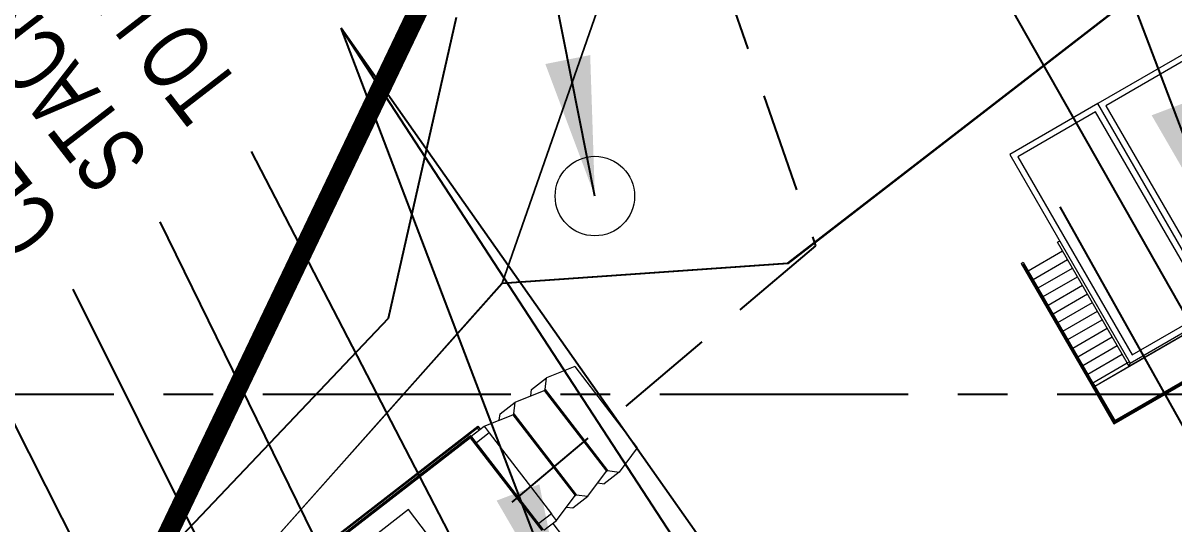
# Model space of a CAD drawing. Extents: x 380524 to 381571, y 430951 to 432014.
# Drawn here: x 380867.81 to 380896.78, y 431396.74 to 431409.33 of the extents above; entities that cross this region are included whole.
import ezdxf

# ---------------------------------------------------------------- set-up
doc = ezdxf.new("R2010")
doc.units = 0
doc.header["$LTSCALE"] = 5
doc.header["$MEASUREMENT"] = 0
doc.linetypes.add('CENTER', pattern=[2, 1.25, -0.25, 0.25, -0.25])
doc.linetypes.add('DASHED', pattern=[0.75, 0.5, -0.25])
doc.layers.get('0').update_dxf_attribs({"linetype": 'CONTINUOUS'})
doc.layers.add('ETGAS BURNLEY BOUNDARY', color=1, linetype='CONTINUOUS', lineweight=50)
for name, color, linetype in [('G8010030', 8, 'CONTINUOUS'), ('G8010032', 8, 'DASHED'), ('G8010572', 8, 'CENTER'), ('PALIGLINIJA', 7, 'CONTINUOUS'), ('permit boundary', 80, 'CONTINUOUS')]:
    doc.layers.add(name, color=color, linetype=linetype)
doc.styles.add('SLDTEXTSTYLE5', font='TXT', dxfattribs={"width": 0.7})
doc.styles.get("Standard").update_dxf_attribs({"font": 'SIMPLEX.SHX'})
doc.dimstyles.new('SLDDIMSTYLE2', dxfattribs={"dimtxt": 0, "dimasz": 3.5, "dimexe": 0, "dimexo": 0.0625, "dimgap": 0, "dimtad": 0, "dimtih": 1, "dimtoh": 1, "dimdec": 0, "dimrnd": 1e-09, "dimzin": 0, "dimdsep": 46, "dimtxsty": 'Standard', "dimsah": 1, "dimcen": 0.09, "dimadec": 0, "dimazin": 0, "dimtfac": 3.5, "dimtdec": 0, "dimtofl": 0, "dimtmove": 0, "dimatfit": 3, "dimfxl": 1, "dimfrac": 2, "dimtolj": 1, "dimtzin": 0, "dimarcsym": 0})
doc.dimstyles.new('SLDDIMSTYLE3', dxfattribs={"dimtxt": 0, "dimasz": 1.5, "dimexe": 0, "dimexo": 0.0625, "dimgap": 0, "dimtad": 0, "dimtih": 1, "dimtoh": 1, "dimdec": 0, "dimrnd": 1e-09, "dimzin": 0, "dimdsep": 46, "dimtxsty": 'Standard', "dimblk1": 'DOT', "dimblk2": 'DOT', "dimsah": 1, "dimcen": 0.09, "dimadec": 0, "dimazin": 0, "dimtfac": 1.5, "dimtdec": 0, "dimtofl": 0, "dimtmove": 0, "dimatfit": 3, "dimldrblk": 'DOT', "dimfxl": 1, "dimfrac": 2, "dimtolj": 1, "dimtzin": 0, "dimarcsym": 0})

# ---------------------------------------------------------------- blocks, each defined once
blk = doc.blocks.new('_DOT')
at = {"color": 0, "linetype": 'ByBlock', "lineweight": -2}
blk.add_line((-0.5, 0), (-1, 0), dxfattribs=at)
at = {"color": 0, "linetype": 'ByBlock', "const_width": 0.5}
blk.add_lwpolyline([(-0.25, 0, 1), (0.25, 0, 1)], format="xyb", close=True, dxfattribs=at)
blk = doc.blocks.new('SW_NOTE_7')
at = {"layer": 'PALIGLINIJA', "color": 0, "insert": (2.879, 1.805), "char_height": 3.4396, "attachment_point": 1, "style": 'SLDTEXTSTYLE5'}
blk.add_mtext('CEMS KIOSK', dxfattribs=at)
blk = doc.blocks.new('SW_NOTE_8')
at = {"layer": 'PALIGLINIJA', "color": 0, "insert": (2.872, 1.794), "char_height": 3.4396, "attachment_point": 1, "style": 'SLDTEXTSTYLE5'}
blk.add_mtext('STACK ', dxfattribs=at)
blk = doc.blocks.new('SW_NOTE_9')
at = {"layer": 'PALIGLINIJA', "color": 0, "insert": (2.879, 1.818), "char_height": 3.4396, "attachment_point": 1, "style": 'SLDTEXTSTYLE5'}
blk.add_mtext('TO UNIT', dxfattribs=at)

msp = doc.modelspace()

# ---------------------------------------------------------------- linework, layer by layer
at = {"color": 7, "linetype": 'Continuous', "lineweight": 15}
for p, q in [((380884.779, 431416.865), (380879.857, 431402.791)), ((380879.88, 431402.792), (380884.225, 431415.258)), ((380896.493, 431410.586), (380887.051, 431403.293)), ((380896.507, 431410.568), (380887.064, 431403.275)), ((380897.075, 431408.586), (380894.86, 431407.306)), ((380897.02, 431408.381), (380895.065, 431407.251)), ((380894.86, 431407.306), (380892.645, 431406.026)), ((380894.805, 431407.101), (380892.85, 431405.971)), ((380897.685, 431402.119), (380894.805, 431407.101)), ((380897.89, 431402.064), (380894.86, 431407.306)), ((380895.065, 431407.251), (380897.945, 431402.269)), ((380892.645, 431406.026), (380895.675, 431400.784)), ((380892.85, 431405.971), (380895.73, 431400.989)), ((380893.903, 431403.851), (380893.851, 431403.821)), ((380893.11, 431403.104), (380893.976, 431403.605)), ((380895.603, 431400.788), (380893.851, 431403.821)), ((380887.051, 431403.293), (380879.857, 431402.791)), ((380887.064, 431403.275), (380879.871, 431402.773)), ((380892.933, 431403.291), (380892.985, 431403.321)), ((380892.933, 431403.291), (380894.686, 431400.258)), ((380892.985, 431403.321), (380894.737, 431400.288)), ((380893.235, 431402.888), (380894.101, 431403.388)), ((380894.692, 431400.267), (380892.975, 431403.238)), ((380893.001, 431403.26), (380892.977, 431403.246)), ((380894.696, 431400.272), (380892.977, 431403.246)), ((380894.72, 431400.286), (380893.001, 431403.26)), ((380894.727, 431400.287), (380893.01, 431403.258)), ((380893.36, 431402.671), (380894.226, 431403.172)), ((380879.857, 431402.791), (380873.773, 431395.944)), ((380879.871, 431402.773), (380873.773, 431395.944)), ((380893.485, 431402.455), (380894.351, 431402.955)), ((380893.61, 431402.238), (380894.476, 431402.739)), ((380893.735, 431402.022), (380894.601, 431402.522)), ((380893.86, 431401.806), (380894.726, 431402.306)), ((380895.73, 431400.989), (380897.685, 431402.119)), ((380893.986, 431401.589), (380894.851, 431402.089)), ((380894.111, 431401.373), (380894.976, 431401.873)), ((380894.788, 431400.201), (380897.868, 431401.982)), ((380897.868, 431401.982), (380895.653, 431400.702)), ((380895.675, 431400.784), (380897.89, 431402.064)), ((380894.236, 431401.156), (380895.102, 431401.657)), ((380894.361, 431400.94), (380895.227, 431401.44)), ((380894.486, 431400.723), (380895.352, 431401.224)), ((380894.611, 431400.507), (380895.477, 431401.007)), ((380895.266, 431399.254), (380898.45, 431401.094)), ((380898.437, 431401.098), (380895.27, 431399.267)), ((380898.429, 431401.1), (380895.272, 431399.275)), ((380898.39, 431401.11), (380895.282, 431399.314)), ((380898.382, 431401.112), (380895.284, 431399.322)), ((380895.288, 431399.336), (380898.368, 431401.116)), ((380881.695, 431400.696), (380880.987, 431400.41)), ((380881.695, 431400.696), (380883.27, 431398.656)), ((380894.737, 431400.288), (380895.603, 431400.788)), ((380894.788, 431400.201), (380895.653, 431400.702)), ((380895.603, 431400.788), (380895.655, 431400.818)), ((380895.653, 431400.702), (380895.603, 431400.788)), ((380895.653, 431400.702), (380895.675, 431400.784)), ((380880.608, 431400.117), (380880.987, 431400.41)), ((380880.953, 431400.115), (380880.987, 431400.41)), ((380880.197, 431399.8), (380880.925, 431400.094)), ((380880.586, 431399.957), (380880.608, 431400.117)), ((380880.925, 431400.094), (380880.953, 431400.115)), ((380880.925, 431400.094), (380882.493, 431398.063)), ((380880.953, 431400.115), (380882.521, 431398.085)), ((380894.694, 431400.263), (380894.686, 431400.258)), ((380894.686, 431400.258), (380895.266, 431399.254)), ((380895.27, 431399.267), (380894.692, 431400.267)), ((380894.696, 431400.272), (380894.72, 431400.286)), ((380895.272, 431399.275), (380894.696, 431400.272)), ((380895.282, 431399.314), (380894.72, 431400.286)), ((380895.284, 431399.322), (380894.727, 431400.287)), ((380894.737, 431400.288), (380894.729, 431400.283)), ((380894.737, 431400.288), (380895.288, 431399.336)), ((380894.737, 431400.288), (380894.788, 431400.201)), ((380895.288, 431399.336), (380894.788, 431400.201)), ((380879.818, 431399.507), (380880.197, 431399.8)), ((380880.162, 431399.505), (380880.197, 431399.8)), ((380879.796, 431399.348), (380879.818, 431399.507)), ((380880.135, 431399.484), (380880.162, 431399.505)), ((380880.162, 431399.505), (380881.731, 431397.474)), ((380879.413, 431399.194), (380880.135, 431399.484)), ((380880.135, 431399.484), (380881.703, 431397.453)), ((380895.27, 431399.267), (380895.266, 431399.254)), ((380895.27, 431399.267), (380895.272, 431399.275)), ((380895.272, 431399.275), (380895.27, 431399.267)), ((380895.272, 431399.275), (380895.282, 431399.314)), ((380895.282, 431399.314), (380895.284, 431399.322)), ((380895.284, 431399.322), (380895.282, 431399.314)), ((380895.288, 431399.336), (380895.284, 431399.322)), ((380869.123, 431391.373), (380879.254, 431399.197)), ((380879.247, 431399.148), (380869.172, 431391.367)), ((380879.046, 431398.936), (380869.429, 431391.508)), ((380879.05, 431398.931), (380869.432, 431391.503)), ((380879.046, 431398.936), (380879.05, 431398.931)), ((380879.05, 431398.931), (380879.067, 431398.909)), ((380879.051, 431398.94), (380879.073, 431398.957)), ((380879.069, 431398.911), (380879.052, 431398.933)), ((380879.053, 431398.937), (380879.075, 431398.954)), ((380879.074, 431398.932), (380879.061, 431398.922)), ((380879.096, 431398.927), (380879.073, 431398.91)), ((380879.074, 431398.932), (380879.088, 431398.943)), ((380879.085, 431398.919), (380879.074, 431398.932)), ((380879.075, 431398.908), (380879.097, 431398.925)), ((380879.079, 431398.954), (380879.096, 431398.932)), ((380879.081, 431398.956), (380879.099, 431398.934)), ((380879.09, 431398.945), (380879.413, 431399.194)), ((380879.097, 431398.925), (380879.102, 431398.929)), ((380880.901, 431396.59), (380879.097, 431398.925)), ((380880.905, 431396.594), (380879.102, 431398.929)), ((380879.542, 431399.026), (380879.22, 431398.777)), ((380879.254, 431399.197), (380879.247, 431399.148)), ((380879.287, 431399.097), (380879.247, 431399.148)), ((380879.254, 431399.197), (380879.315, 431399.118)), ((380879.413, 431399.194), (380879.542, 431399.026)), ((380879.542, 431399.026), (380881.111, 431396.995)), ((380879.067, 431398.909), (380869.45, 431391.481)), ((380879.071, 431398.904), (380869.453, 431391.476)), ((380879.067, 431398.909), (380879.071, 431398.904)), ((380879.071, 431398.904), (380879.075, 431398.908)), ((380880.874, 431396.57), (380879.071, 431398.904)), ((380880.879, 431396.573), (380879.075, 431398.908)), ((380883.27, 431398.656), (380882.815, 431398.044)), ((380882.025, 431397.433), (380882.493, 431398.063)), ((380882.493, 431398.063), (380882.521, 431398.085)), ((380882.521, 431398.085), (380882.815, 431398.044)), ((380882.275, 431397.77), (380882.436, 431397.751)), ((380882.815, 431398.044), (380882.436, 431397.751)), ((380881.703, 431397.453), (380881.731, 431397.474)), ((380881.731, 431397.474), (380882.025, 431397.433)), ((380881.24, 431396.828), (380881.703, 431397.453)), ((380881.646, 431397.14), (380882.025, 431397.433)), ((380877.509, 431397.098), (380871.573, 431392.514)), ((380878.732, 431395.515), (380877.509, 431397.098)), ((380881.111, 431396.995), (380880.788, 431396.746)), ((380881.24, 431396.828), (380881.111, 431396.995)), ((380881.486, 431397.16), (380881.646, 431397.14)), ((380880.918, 431396.578), (380881.24, 431396.828)), ((380881.142, 431396.752), (380881.387, 431396.435))]:
    msp.add_line(p, q, dxfattribs=at)
at = {"color": 1, "linetype": 'Continuous', "lineweight": 15}
msp.add_circle((380882.202, 431404.982), 1, dxfattribs=at)
at = {"color": 7, "linetype": 'Continuous', "lineweight": 15}
for centre, radius, start, end in [((380892.98, 431403.241), 0.006, 120.0257, 210.0257), ((380893.004, 431403.255), 0.006, 30.0257, 120.0257), ((380879.055, 431398.935), 0.006, 127.6814, 217.6814), ((380879.055, 431398.935), 0.003, 127.6814, 217.6814), ((380879.077, 431398.952), 0.006, 37.6814, 127.6814), ((380879.077, 431398.952), 0.003, 37.6814, 127.6814), ((380879.094, 431398.93), 0.003, 307.6814, 37.6814), ((380879.094, 431398.93), 0.006, 307.6814, 37.6814), ((380879.072, 431398.913), 0.006, 217.6814, 307.6814), ((380879.072, 431398.913), 0.003, 217.6814, 307.6814)]:
    msp.add_arc(centre, radius, start, end, dxfattribs=at)
for centre, start_param, end_param in [((380894.697, 431400.27), 4.712389, 6.283185), ((380894.697, 431400.27), 4.712389, 6.283185), ((380894.721, 431400.284), 3.141593, 4.712389), ((380894.721, 431400.284), 3.141593, 4.712389)]:
    msp.add_ellipse(centre, major_axis=(-0.00519, -0.003), ratio=0.325447, start_param=start_param, end_param=end_param, dxfattribs=at)
at = {"layer": 'ETGAS BURNLEY BOUNDARY', "color": 1, "ltscale": 10}
msp.add_line((380878.18, 431410.54), (380867.498, 431388.251), dxfattribs=at)
at = {"layer": 'G8010030'}
msp.add_lwpolyline([(380878.71, 431409.47), (380877, 431401.9), (380849.8, 431373.3), (380850, 431368.4), (380872.11, 431357.35)], dxfattribs=at)
at = {"layer": 'G8010032'}
msp.add_lwpolyline([(380884.01, 431414.59), (380887.76, 431403.73), (380867.29, 431386.49), (380865.28, 431384.9), (380873.69, 431372.87), (380875, 431371.2), (380876.3, 431369.6)], dxfattribs=at)
at = {"layer": 'G8010572', "flags": 128}
msp.add_lwpolyline([(380523.84, 431400), (381478.62, 431400)], dxfattribs=at)
at = {"layer": 'PALIGLINIJA', "color": 7}
msp.add_line((380905.893, 431383.336), (380893.913, 431404.71), dxfattribs=at)
at = {"layer": 'permit boundary', "const_width": 0.5, "flags": 128}
msp.add_lwpolyline([(381053.33, 431316.07), (381026.079, 431291.296), (380998.435, 431279.054, -0.374477), (380995.827, 431279.377), (380965.24, 431313.5), (380931.118, 431300.918, -0.289883), (380929.026, 431301.366), (380902.925, 431326.947), (380872.49, 431357.15), (380880.87, 431364.62), (380866.285, 431385.695), (380878.18, 431410.54), (380876.485, 431427.29), (380875.815, 431432.73), (380844.535, 431524.08)], format="xyb", dxfattribs=at)

# ---------------------------------------------------------------- block references
at = {"layer": 'PALIGLINIJA', "color": 7, "xscale": 0.4999999999999999, "yscale": 0.4999999999999999, "zscale": 0.4999999999999999, "rotation": 127.6813578695038}
for name, p in [('SW_NOTE_9', (380873.556, 431406.106)), ('SW_NOTE_7', (380869.07, 431402.641)), ('SW_NOTE_8', (380871.26, 431404.332))]:
    msp.add_blockref(name, p, dxfattribs=at)

# ---------------------------------------------------------------- leaders
at = {"layer": 'PALIGLINIJA', "color": 7}
for points, dimstyle in [([(380897.997, 431403.944), (380891.56, 431420.924)], 'SLDDIMSTYLE2'), ([(380902.777, 431391.93), (380887.532, 431418.795)], 'SLDDIMSTYLE3'), ([(380882.202, 431404.982), (380880.595, 431413.07)], 'SLDDIMSTYLE2'), ([(380888.885, 431389.19), (380875.812, 431409.207)], 'SLDDIMSTYLE2'), ([(380881.514, 431394.26), (380875.812, 431409.207)], 'SLDDIMSTYLE2'), ([(380892.492, 431385.54), (380875.812, 431409.207)], 'SLDDIMSTYLE2'), ([(380891.376, 431371.749), (380873.556, 431406.106)], 'SLDDIMSTYLE2'), ([(380887.333, 431371.572), (380871.26, 431404.332)], 'SLDDIMSTYLE2'), ([(380888.178, 431364.38), (380869.07, 431402.641)], 'SLDDIMSTYLE2'), ([(380879.665, 431375.441), (380866.773, 431400.867)], 'SLDDIMSTYLE3')]:
    msp.add_leader(points, dimstyle=dimstyle, dxfattribs=at)

doc.saveas('drawing.dxf')
